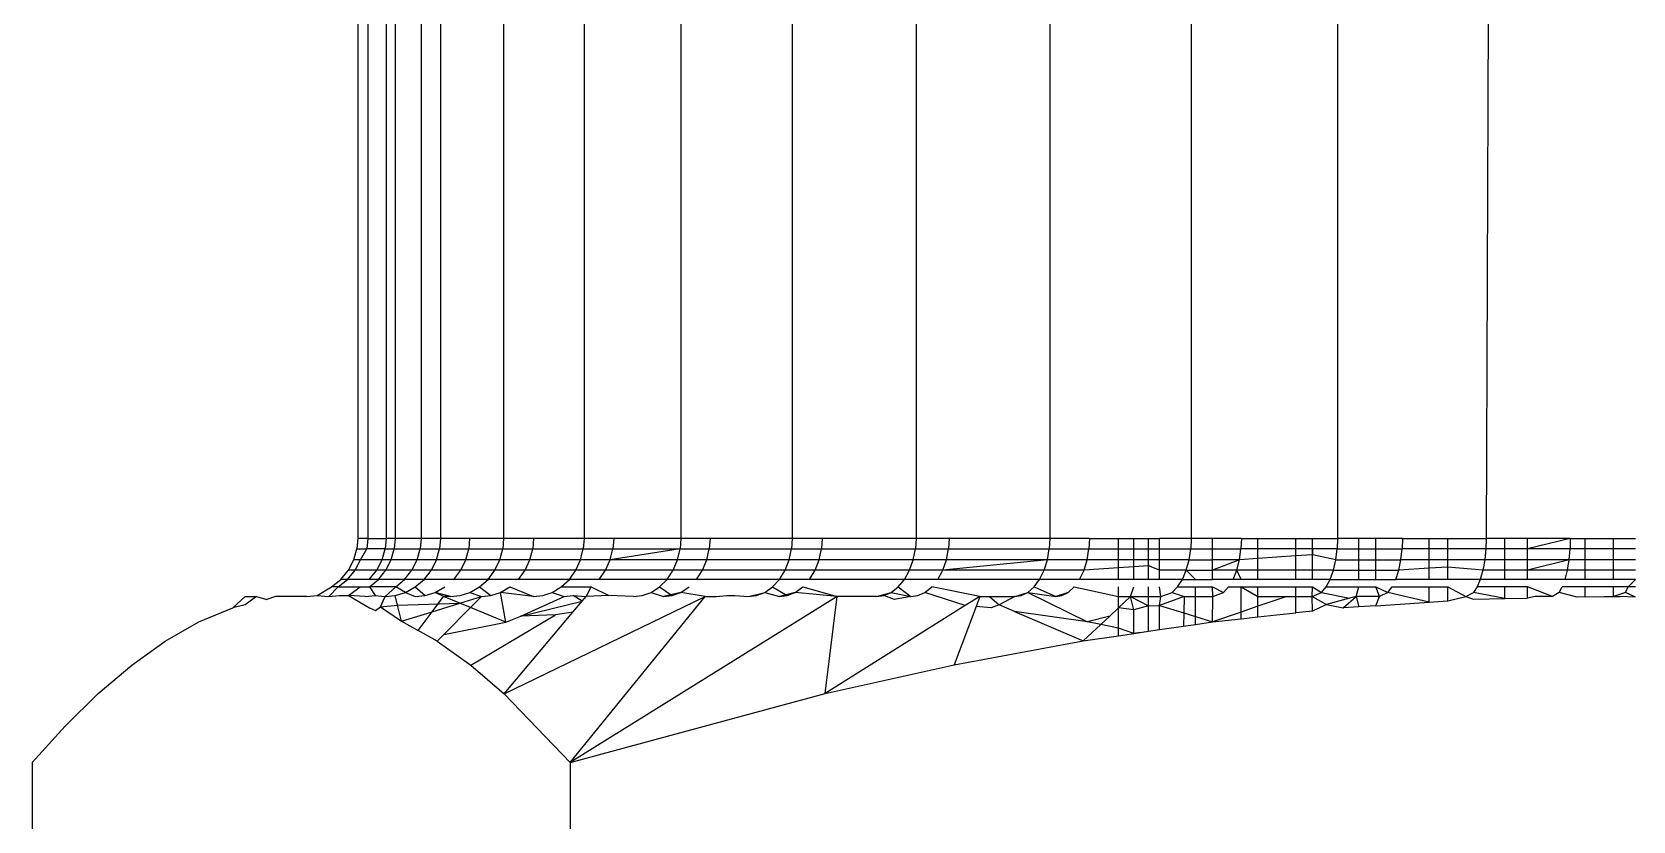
# Model space of a CAD drawing. Header units: millimetres. Extents: x 153 to 4750, y 92 to 3343.
# Drawn here: x 855.98 to 862.87, y 1085.65 to 1089.05 of the extents above; entities that cross this region are included whole.
import ezdxf

# ---------------------------------------------------------------- set-up
doc = ezdxf.new("R2010")
doc.units = ezdxf.units.MM

msp = doc.modelspace()

# ---------------------------------------------------------------- linework, layer by layer
for p, q in [((857.3815, 1089.1156), (857.3815, 1086.8656)), ((857.424, 1089.1156), (857.424, 1086.8656)), ((857.5025, 1089.1156), (857.5025, 1086.8656)), ((857.5416, 1089.1156), (857.5416, 1086.8656)), ((857.6531, 1089.1156), (857.6531, 1086.8656)), ((857.7364, 1089.1156), (857.7364, 1086.8656)), ((858.0085, 1089.1156), (858.0085, 1086.8656)), ((858.3553, 1089.1156), (858.3553, 1086.8656)), ((858.7719, 1089.1156), (858.7719, 1086.8656)), ((859.2512, 1089.1156), (859.2512, 1086.8656)), ((859.784, 1089.1156), (859.784, 1086.8656)), ((860.3602, 1089.1156), (860.3602, 1086.8656)), ((860.9687, 1089.1156), (860.9687, 1086.8656)), ((861.5985, 1089.1156), (861.5985, 1086.8656)), ((862.2468, 1089.1156), (862.239, 1086.8656)), ((857.3815, 1086.8656), (857.3773, 1086.8201)), ((857.424, 1086.8656), (857.3815, 1086.8656)), ((857.424, 1086.8656), (857.4199, 1086.8201)), ((857.424, 1086.8656), (857.5025, 1086.8656)), ((857.5025, 1086.8656), (857.4984, 1086.8201)), ((857.5416, 1086.8656), (857.5025, 1086.8656)), ((857.5416, 1086.8656), (857.5375, 1086.8201)), ((857.6531, 1086.8656), (857.5416, 1086.8656)), ((857.6531, 1086.8656), (857.649, 1086.8201)), ((857.7364, 1086.8656), (857.6531, 1086.8656)), ((857.7364, 1086.8656), (857.7324, 1086.8201)), ((857.8621, 1086.8656), (857.7364, 1086.8656)), ((857.8621, 1086.8656), (857.8582, 1086.8201)), ((858.0085, 1086.8656), (857.8621, 1086.8656)), ((858.0085, 1086.8656), (858.0046, 1086.8201)), ((858.1378, 1086.8656), (858.0085, 1086.8656)), ((858.1378, 1086.8656), (858.1341, 1086.8201)), ((858.3553, 1086.8656), (858.1378, 1086.8656)), ((858.3553, 1086.8656), (858.3517, 1086.8201)), ((858.4826, 1086.8656), (858.3553, 1086.8656)), ((858.4826, 1086.8656), (858.4791, 1086.8201)), ((858.7719, 1086.8656), (858.4826, 1086.8656)), ((858.7719, 1086.8656), (858.7685, 1086.8201)), ((858.8971, 1086.8656), (858.7719, 1086.8656)), ((858.8971, 1086.8656), (858.8937, 1086.8201)), ((859.2512, 1086.8656), (858.8971, 1086.8656)), ((859.2512, 1086.8656), (859.248, 1086.8201)), ((859.3796, 1086.8656), (859.2512, 1086.8656)), ((859.3796, 1086.8656), (859.3765, 1086.8201)), ((859.784, 1086.8656), (859.3796, 1086.8656)), ((859.784, 1086.8656), (859.7812, 1086.8201)), ((859.9262, 1086.8656), (859.784, 1086.8656)), ((859.9262, 1086.8656), (859.9234, 1086.8201)), ((860.3602, 1086.8656), (859.9262, 1086.8656)), ((860.3602, 1086.8656), (860.3577, 1086.8201)), ((860.5308, 1086.8656), (860.3602, 1086.8656)), ((860.5308, 1086.8656), (860.5284, 1086.8201)), ((860.5308, 1086.8656), (860.6555, 1086.8656)), ((860.6555, 1086.8656), (860.7221, 1086.8656)), ((860.6555, 1086.8201), (860.6555, 1086.8656)), ((860.7221, 1086.8656), (860.7853, 1086.8656)), ((860.7221, 1086.8201), (860.7221, 1086.8656)), ((860.7853, 1086.8656), (860.8325, 1086.8656)), ((860.7853, 1086.8201), (860.7853, 1086.8656)), ((860.9687, 1086.8656), (860.8325, 1086.8656)), ((860.8325, 1086.8201), (860.8325, 1086.8656)), ((860.9687, 1086.8656), (860.9665, 1086.8201)), ((861.06, 1086.8656), (860.9687, 1086.8656)), ((861.185, 1086.8656), (861.06, 1086.8656)), ((861.06, 1086.8201), (861.06, 1086.8656)), ((861.185, 1086.8656), (861.1829, 1086.8201)), ((861.185, 1086.8656), (861.2554, 1086.8656)), ((861.2554, 1086.8201), (861.2554, 1086.8656)), ((861.2554, 1086.8656), (861.4193, 1086.8656)), ((861.4193, 1086.8201), (861.4193, 1086.8656)), ((861.4193, 1086.8656), (861.4902, 1086.8656)), ((861.4902, 1086.7944), (861.4902, 1086.8656)), ((861.4902, 1086.8656), (861.5985, 1086.8656)), ((861.5985, 1086.8656), (861.5967, 1086.8201)), ((861.6909, 1086.8656), (861.5985, 1086.8656)), ((861.6909, 1086.8201), (861.6909, 1086.8656)), ((861.7636, 1086.8656), (861.6909, 1086.8656)), ((861.7636, 1086.8201), (861.7636, 1086.8656)), ((861.8787, 1086.8656), (861.7636, 1086.8656)), ((861.8787, 1086.8656), (861.877, 1086.8201)), ((861.8787, 1086.8656), (861.9928, 1086.8656)), ((861.9928, 1086.8201), (861.9928, 1086.8656)), ((861.9928, 1086.8656), (862.0734, 1086.8656)), ((862.0734, 1086.8201), (862.0734, 1086.8656)), ((862.0734, 1086.8656), (862.239, 1086.8656)), ((862.239, 1086.8656), (862.2375, 1086.8201)), ((862.3193, 1086.8656), (862.239, 1086.8656)), ((862.416, 1086.8656), (862.3193, 1086.8656)), ((862.3193, 1086.8201), (862.3193, 1086.8656)), ((862.6006, 1086.8656), (862.416, 1086.8656)), ((862.416, 1086.8201), (862.416, 1086.8656)), ((862.6006, 1086.8656), (862.416, 1086.8201)), ((862.6006, 1086.8656), (862.5994, 1086.8201)), ((862.6006, 1086.8656), (862.6641, 1086.8656)), ((862.6641, 1086.8656), (862.7867, 1086.8656)), ((862.6641, 1086.8201), (862.6641, 1086.8656)), ((862.7867, 1086.8656), (862.8812, 1086.8656)), ((862.7867, 1086.8201), (862.7867, 1086.8656)), ((857.364, 1086.7736), (857.3773, 1086.8201)), ((857.3773, 1086.8201), (857.4199, 1086.8201)), ((857.3922, 1086.7736), (857.4199, 1086.8201)), ((857.4984, 1086.8201), (857.4199, 1086.8201)), ((857.4852, 1086.7736), (857.4984, 1086.8201)), ((857.4984, 1086.8201), (857.5375, 1086.8201)), ((857.5244, 1086.7736), (857.5375, 1086.8201)), ((857.5375, 1086.8201), (857.649, 1086.8201)), ((857.6361, 1086.7736), (857.649, 1086.8201)), ((857.649, 1086.8201), (857.7324, 1086.8201)), ((857.7197, 1086.7736), (857.7324, 1086.8201)), ((857.7324, 1086.8201), (857.8582, 1086.8201)), ((857.8457, 1086.7736), (857.8582, 1086.8201)), ((857.8582, 1086.8201), (858.0046, 1086.8201)), ((857.9924, 1086.7736), (858.0046, 1086.8201)), ((858.0046, 1086.8201), (858.1341, 1086.8201)), ((858.122, 1086.7736), (858.1341, 1086.8201)), ((858.1341, 1086.8201), (858.3517, 1086.8201)), ((858.34, 1086.7736), (858.3517, 1086.8201)), ((858.3517, 1086.8201), (858.4791, 1086.8201)), ((858.4677, 1086.7736), (858.4791, 1086.8201)), ((858.7685, 1086.8201), (858.4677, 1086.7736)), ((858.4791, 1086.8201), (858.7685, 1086.8201)), ((858.7576, 1086.7736), (858.7685, 1086.8201)), ((858.7685, 1086.8201), (858.8937, 1086.8201)), ((858.8831, 1086.7736), (858.8937, 1086.8201)), ((858.8937, 1086.8201), (859.248, 1086.8201)), ((859.238, 1086.7736), (859.248, 1086.8201)), ((859.248, 1086.8201), (859.3765, 1086.8201)), ((859.3667, 1086.7736), (859.3765, 1086.8201)), ((859.3765, 1086.8201), (859.7812, 1086.8201)), ((859.7721, 1086.7736), (859.7812, 1086.8201)), ((859.7812, 1086.8201), (859.9234, 1086.8201)), ((859.9146, 1086.7736), (859.9234, 1086.8201)), ((859.9234, 1086.8201), (860.3577, 1086.8201)), ((860.3496, 1086.7736), (860.3577, 1086.8201)), ((860.3577, 1086.8201), (860.5284, 1086.8201)), ((860.5206, 1086.7736), (860.5284, 1086.8201)), ((860.5284, 1086.8201), (860.6555, 1086.8201)), ((860.6555, 1086.8201), (860.7221, 1086.8201)), ((860.6555, 1086.7736), (860.6555, 1086.8201)), ((860.7221, 1086.7736), (860.7221, 1086.8201)), ((860.7221, 1086.8201), (860.7853, 1086.8201)), ((860.7853, 1086.7736), (860.7853, 1086.8201)), ((860.7853, 1086.8201), (860.8325, 1086.8201)), ((860.8325, 1086.8201), (860.9665, 1086.8201)), ((860.8325, 1086.7736), (860.8325, 1086.8201)), ((860.9595, 1086.7736), (860.9665, 1086.8201)), ((860.9665, 1086.8201), (861.06, 1086.8201)), ((861.06, 1086.8201), (861.1829, 1086.8201)), ((861.06, 1086.7736), (861.06, 1086.8201)), ((861.1763, 1086.7736), (861.1829, 1086.8201)), ((861.2554, 1086.8201), (861.1829, 1086.8201)), ((861.4193, 1086.8201), (861.2554, 1086.8201)), ((861.2554, 1086.7788), (861.2554, 1086.8201)), ((861.4193, 1086.7897), (861.4193, 1086.8201)), ((861.4902, 1086.8201), (861.4193, 1086.8201)), ((861.4902, 1086.7944), (861.4193, 1086.7897)), ((861.5967, 1086.8201), (861.4902, 1086.8201)), ((861.4902, 1086.8201), (861.4902, 1086.7944)), ((861.4902, 1086.7288), (861.4902, 1086.7944)), ((861.5908, 1086.7736), (861.4902, 1086.7944)), ((861.5908, 1086.7736), (861.5967, 1086.8201)), ((861.5967, 1086.8201), (861.6909, 1086.8201)), ((861.6909, 1086.8201), (861.7636, 1086.8201)), ((861.6909, 1086.7736), (861.6909, 1086.8201)), ((861.7636, 1086.7736), (861.7636, 1086.8201)), ((861.7636, 1086.8201), (861.877, 1086.8201)), ((861.8717, 1086.7736), (861.877, 1086.8201)), ((861.9928, 1086.8201), (861.877, 1086.8201)), ((862.0734, 1086.8201), (861.9928, 1086.8201)), ((861.9928, 1086.7736), (861.9928, 1086.8201)), ((862.0734, 1086.7736), (862.0734, 1086.8201)), ((862.2375, 1086.8201), (862.0734, 1086.8201)), ((862.2375, 1086.8201), (862.2328, 1086.7736)), ((862.3193, 1086.8201), (862.2375, 1086.8201)), ((862.416, 1086.8201), (862.3193, 1086.8201)), ((862.3193, 1086.7736), (862.3193, 1086.8201)), ((862.5994, 1086.8201), (862.416, 1086.8201)), ((862.416, 1086.7736), (862.416, 1086.8201)), ((862.5953, 1086.7736), (862.5994, 1086.8201)), ((862.6641, 1086.8201), (862.5994, 1086.8201)), ((862.7867, 1086.8201), (862.6641, 1086.8201)), ((862.6641, 1086.7736), (862.6641, 1086.8201)), ((862.8812, 1086.8201), (862.7867, 1086.8201)), ((862.7867, 1086.7736), (862.7867, 1086.8201)), ((857.3083, 1086.6888), (857.3408, 1086.7288)), ((857.3367, 1086.6888), (857.369, 1086.7288)), ((857.3408, 1086.7288), (857.364, 1086.7736)), ((857.369, 1086.7288), (857.3408, 1086.7288)), ((857.3922, 1086.7736), (857.364, 1086.7736)), ((857.369, 1086.7288), (857.3922, 1086.7736)), ((857.4624, 1086.7288), (857.369, 1086.7288)), ((857.4852, 1086.7736), (857.3922, 1086.7736)), ((857.4305, 1086.6888), (857.4624, 1086.7288)), ((857.4624, 1086.7288), (857.4852, 1086.7736)), ((857.5017, 1086.7288), (857.4624, 1086.7288)), ((857.4699, 1086.6888), (857.5017, 1086.7288)), ((857.5244, 1086.7736), (857.4852, 1086.7736)), ((857.5017, 1086.7288), (857.5244, 1086.7736)), ((857.6138, 1086.7288), (857.5017, 1086.7288)), ((857.6361, 1086.7736), (857.5244, 1086.7736)), ((857.5825, 1086.6888), (857.6138, 1086.7288)), ((857.6138, 1086.7288), (857.6361, 1086.7736)), ((857.6976, 1086.7288), (857.6138, 1086.7288)), ((857.7197, 1086.7736), (857.6361, 1086.7736)), ((857.6666, 1086.6888), (857.6976, 1086.7288)), ((857.6976, 1086.7288), (857.7197, 1086.7736)), ((857.824, 1086.7288), (857.6976, 1086.7288)), ((857.8457, 1086.7736), (857.7197, 1086.7736)), ((857.7936, 1086.6888), (857.824, 1086.7288)), ((857.824, 1086.7288), (857.8457, 1086.7736)), ((857.9711, 1086.7288), (857.824, 1086.7288)), ((857.9924, 1086.7736), (857.8457, 1086.7736)), ((857.9414, 1086.6888), (857.9711, 1086.7288)), ((857.9711, 1086.7288), (857.9924, 1086.7736)), ((858.1012, 1086.7288), (857.9711, 1086.7288)), ((858.122, 1086.7736), (857.9924, 1086.7736)), ((858.072, 1086.6888), (858.1012, 1086.7288)), ((858.1012, 1086.7288), (858.122, 1086.7736)), ((858.3198, 1086.7288), (858.1012, 1086.7288)), ((858.34, 1086.7736), (858.122, 1086.7736)), ((858.2916, 1086.6888), (858.3198, 1086.7288)), ((858.3198, 1086.7288), (858.34, 1086.7736)), ((858.4479, 1086.7288), (858.3198, 1086.7288)), ((858.4677, 1086.7736), (858.34, 1086.7736)), ((858.4202, 1086.6888), (858.4479, 1086.7288)), ((858.4479, 1086.7288), (858.4677, 1086.7736)), ((858.7387, 1086.7288), (858.4479, 1086.7288)), ((858.7576, 1086.7736), (858.4677, 1086.7736)), ((858.7123, 1086.6888), (858.7387, 1086.7288)), ((858.7387, 1086.7288), (858.7576, 1086.7736)), ((858.8646, 1086.7288), (858.7387, 1086.7288)), ((858.8831, 1086.7736), (858.7576, 1086.7736)), ((858.8387, 1086.6888), (858.8646, 1086.7288)), ((858.8646, 1086.7288), (858.8831, 1086.7736)), ((859.2206, 1086.7288), (858.8646, 1086.7288)), ((859.238, 1086.7736), (858.8831, 1086.7736)), ((859.1962, 1086.6888), (859.2206, 1086.7288)), ((859.2206, 1086.7288), (859.238, 1086.7736)), ((859.3497, 1086.7288), (859.2206, 1086.7288)), ((859.3667, 1086.7736), (859.238, 1086.7736)), ((859.3258, 1086.6888), (859.3497, 1086.7288)), ((859.3497, 1086.7288), (859.3667, 1086.7736)), ((859.7563, 1086.7288), (859.3497, 1086.7288)), ((859.7721, 1086.7736), (859.3667, 1086.7736)), ((859.7342, 1086.6888), (859.7563, 1086.7288)), ((859.7563, 1086.7288), (859.7721, 1086.7736)), ((859.8993, 1086.7288), (859.7563, 1086.7288)), ((859.9146, 1086.7736), (859.7721, 1086.7736)), ((859.8778, 1086.6888), (859.8993, 1086.7288)), ((859.8993, 1086.7288), (859.9146, 1086.7736)), ((860.3496, 1086.7736), (859.8993, 1086.7288)), ((860.3356, 1086.7288), (859.8993, 1086.7288)), ((860.3496, 1086.7736), (859.9146, 1086.7736)), ((860.316, 1086.6888), (860.3356, 1086.7288)), ((860.3356, 1086.7288), (860.3496, 1086.7736)), ((860.5071, 1086.7288), (860.3356, 1086.7288)), ((860.5206, 1086.7736), (860.3496, 1086.7736)), ((860.4883, 1086.6888), (860.5071, 1086.7288)), ((860.5071, 1086.7288), (860.5206, 1086.7736)), ((860.6555, 1086.7387), (860.5071, 1086.7288)), ((860.6555, 1086.7736), (860.5206, 1086.7736)), ((860.6555, 1086.7387), (860.6555, 1086.7736)), ((860.7221, 1086.7736), (860.6555, 1086.7736)), ((860.7221, 1086.7432), (860.6555, 1086.7387)), ((860.6555, 1086.6888), (860.6555, 1086.7387)), ((860.7221, 1086.7432), (860.7221, 1086.7736)), ((860.7853, 1086.7736), (860.7221, 1086.7736)), ((860.7853, 1086.7474), (860.7221, 1086.7432)), ((860.7221, 1086.6888), (860.7221, 1086.7432)), ((860.7853, 1086.7474), (860.7853, 1086.7736)), ((860.8325, 1086.7736), (860.7853, 1086.7736)), ((860.7853, 1086.6888), (860.7853, 1086.7474)), ((860.8325, 1086.7288), (860.7853, 1086.7474)), ((860.8325, 1086.7288), (860.8325, 1086.7736)), ((860.9595, 1086.7736), (860.8325, 1086.7736)), ((860.8325, 1086.6888), (860.8325, 1086.7288)), ((860.9474, 1086.7288), (860.8325, 1086.7288)), ((860.9305, 1086.6888), (860.9474, 1086.7288)), ((860.9474, 1086.7288), (860.9595, 1086.7736)), ((860.9867, 1086.6888), (860.9474, 1086.7288)), ((860.9474, 1086.7288), (861.06, 1086.7288)), ((860.9595, 1086.7736), (861.06, 1086.7736)), ((861.1763, 1086.7736), (861.06, 1086.7736)), ((861.06, 1086.7288), (861.06, 1086.7736)), ((861.1763, 1086.7736), (861.06, 1086.7288)), ((861.06, 1086.6888), (861.06, 1086.7288)), ((861.1649, 1086.7288), (861.06, 1086.7288)), ((861.1489, 1086.6888), (861.1649, 1086.7288)), ((861.1649, 1086.7288), (861.1763, 1086.7736)), ((861.2554, 1086.7288), (861.1649, 1086.7288)), ((861.1832, 1086.6888), (861.1649, 1086.7288)), ((861.2554, 1086.7788), (861.1763, 1086.7736)), ((861.4193, 1086.7897), (861.2554, 1086.7788)), ((861.2554, 1086.7288), (861.2554, 1086.7788)), ((861.4193, 1086.7288), (861.2554, 1086.7288)), ((861.2554, 1086.6888), (861.2554, 1086.7288)), ((861.4193, 1086.7288), (861.4193, 1086.7897)), ((861.4193, 1086.6888), (861.4193, 1086.7288)), ((861.4902, 1086.7288), (861.4193, 1086.7288)), ((861.4902, 1086.6888), (861.4902, 1086.7288)), ((861.5807, 1086.7288), (861.4902, 1086.7288)), ((861.5664, 1086.6888), (861.5807, 1086.7288)), ((861.5807, 1086.7288), (861.5908, 1086.7736)), ((861.5807, 1086.7288), (861.6909, 1086.7288)), ((861.5908, 1086.7736), (861.6909, 1086.7736)), ((861.6909, 1086.7736), (861.7636, 1086.7736)), ((861.6909, 1086.7288), (861.6909, 1086.7736)), ((861.6909, 1086.7288), (861.7636, 1086.7288)), ((861.6909, 1086.6888), (861.6909, 1086.7288)), ((861.7636, 1086.7736), (861.8717, 1086.7736)), ((861.7636, 1086.7288), (861.7636, 1086.7736)), ((861.7636, 1086.7288), (861.8624, 1086.7288)), ((861.7636, 1086.6888), (861.7636, 1086.7288)), ((861.8494, 1086.6888), (861.8624, 1086.7288)), ((861.8624, 1086.7288), (861.8717, 1086.7736)), ((861.9928, 1086.7368), (861.8624, 1086.7288)), ((861.9928, 1086.7736), (861.8717, 1086.7736)), ((862.0734, 1086.7736), (861.9928, 1086.7736)), ((861.9928, 1086.7368), (861.9928, 1086.7736)), ((862.0734, 1086.7417), (861.9928, 1086.7368)), ((861.9928, 1086.6888), (861.9928, 1086.7368)), ((862.2328, 1086.7736), (862.0734, 1086.7736)), ((862.0734, 1086.7417), (862.0734, 1086.7736)), ((862.2246, 1086.7288), (862.0734, 1086.7417)), ((862.0734, 1086.6888), (862.0734, 1086.7417)), ((862.2246, 1086.7288), (862.2132, 1086.6888)), ((862.2328, 1086.7736), (862.2246, 1086.7288)), ((862.3193, 1086.7288), (862.2246, 1086.7288)), ((862.3193, 1086.7736), (862.2328, 1086.7736)), ((862.416, 1086.7736), (862.3193, 1086.7736)), ((862.3193, 1086.7288), (862.3193, 1086.7736)), ((862.3193, 1086.6888), (862.3193, 1086.7288)), ((862.416, 1086.7288), (862.3193, 1086.7288)), ((862.416, 1086.7288), (862.416, 1086.7736)), ((862.5953, 1086.7736), (862.416, 1086.7736)), ((862.5953, 1086.7736), (862.416, 1086.7288)), ((862.416, 1086.6888), (862.416, 1086.7288)), ((862.5882, 1086.7288), (862.416, 1086.7288)), ((862.5784, 1086.6888), (862.5882, 1086.7288)), ((862.5882, 1086.7288), (862.5953, 1086.7736)), ((862.6641, 1086.7288), (862.5882, 1086.7288)), ((862.6641, 1086.7736), (862.5953, 1086.7736)), ((862.7867, 1086.7736), (862.6641, 1086.7736)), ((862.6641, 1086.7288), (862.6641, 1086.7736)), ((862.6641, 1086.6888), (862.6641, 1086.7288)), ((862.7867, 1086.7288), (862.6641, 1086.7288)), ((862.7867, 1086.7288), (862.7867, 1086.7736)), ((862.8812, 1086.7736), (862.7867, 1086.7736)), ((862.7867, 1086.6888), (862.7867, 1086.7288)), ((862.8812, 1086.7288), (862.7867, 1086.7288)), ((857.2059, 1086.6198), (857.2683, 1086.6564)), ((857.2566, 1086.6156), (857.2969, 1086.6564)), ((857.2683, 1086.6564), (857.3083, 1086.6888)), ((857.2969, 1086.6564), (857.2683, 1086.6564)), ((857.2969, 1086.6564), (857.3367, 1086.6888)), ((857.2969, 1086.6564), (857.3911, 1086.6564)), ((857.3367, 1086.6888), (857.3083, 1086.6888)), ((857.4305, 1086.6888), (857.3367, 1086.6888)), ((857.3414, 1086.6198), (857.3911, 1086.6564)), ((857.3911, 1086.6564), (857.4308, 1086.6564)), ((857.4699, 1086.6888), (857.4305, 1086.6888)), ((857.4308, 1086.6564), (857.4699, 1086.6888)), ((857.544, 1086.6564), (857.4308, 1086.6564)), ((857.4308, 1086.6564), (857.456, 1086.6198)), ((857.5825, 1086.6888), (857.4699, 1086.6888)), ((857.4982, 1086.6156), (857.544, 1086.6564)), ((857.544, 1086.6564), (857.5825, 1086.6888)), ((857.5859, 1086.6331), (857.544, 1086.6564)), ((857.6666, 1086.6888), (857.5825, 1086.6888)), ((857.5859, 1086.6331), (857.6285, 1086.6564)), ((857.6285, 1086.6564), (857.6666, 1086.6888)), ((857.6285, 1086.6564), (857.6707, 1086.6198)), ((857.7936, 1086.6888), (857.6666, 1086.6888)), ((857.7142, 1086.6331), (857.7561, 1086.6564)), ((857.9414, 1086.6888), (857.7936, 1086.6888)), ((857.8637, 1086.6331), (857.9047, 1086.6564)), ((857.9047, 1086.6564), (857.9414, 1086.6888)), ((857.9047, 1086.6564), (857.9539, 1086.6198)), ((858.072, 1086.6888), (857.9414, 1086.6888)), ((857.9958, 1086.6331), (858.036, 1086.6564)), ((858.036, 1086.6564), (858.1378, 1086.6156)), ((858.2916, 1086.6888), (858.072, 1086.6888)), ((858.2178, 1086.6331), (858.2568, 1086.6564)), ((858.2568, 1086.6564), (858.2916, 1086.6888)), ((858.2568, 1086.6564), (858.3861, 1086.6564)), ((858.4202, 1086.6888), (858.2916, 1086.6888)), ((858.3646, 1086.6156), (858.3861, 1086.6564)), ((858.3861, 1086.6564), (858.4614, 1086.6198)), ((858.7123, 1086.6888), (858.4202, 1086.6888)), ((858.6433, 1086.6331), (858.6797, 1086.6564)), ((858.6797, 1086.6564), (858.7123, 1086.6888)), ((858.6797, 1086.6564), (858.7339, 1086.6198)), ((858.8387, 1086.6888), (858.7123, 1086.6888)), ((858.771, 1086.6331), (858.8068, 1086.6564)), ((859.1962, 1086.6888), (858.8387, 1086.6888)), ((859.1326, 1086.6331), (859.1662, 1086.6564)), ((859.1662, 1086.6564), (859.1962, 1086.6888)), ((859.1662, 1086.6564), (859.2295, 1086.6198)), ((859.3258, 1086.6888), (859.1962, 1086.6888)), ((859.2637, 1086.6331), (859.2965, 1086.6564)), ((859.2965, 1086.6564), (859.4442, 1086.6156)), ((859.7342, 1086.6888), (859.3258, 1086.6888)), ((859.6767, 1086.6331), (859.7071, 1086.6564)), ((859.7071, 1086.6564), (859.7342, 1086.6888)), ((859.7071, 1086.6564), (859.761, 1086.6156)), ((859.8778, 1086.6888), (859.7342, 1086.6888)), ((859.8218, 1086.6331), (859.8514, 1086.6564)), ((860.0588, 1086.6156), (859.8514, 1086.6564)), ((860.316, 1086.6888), (859.8778, 1086.6888)), ((860.2649, 1086.6331), (860.2919, 1086.6564)), ((860.2919, 1086.6564), (860.316, 1086.6888)), ((860.2919, 1086.6564), (860.3858, 1086.6156)), ((860.4883, 1086.6888), (860.316, 1086.6888)), ((860.4391, 1086.6331), (860.4651, 1086.6564)), ((860.4651, 1086.6564), (860.6555, 1086.6156)), ((860.6555, 1086.6888), (860.4883, 1086.6888)), ((860.7221, 1086.6888), (860.6555, 1086.6888)), ((860.6555, 1086.6156), (860.6555, 1086.6564)), ((860.7079, 1086.6156), (860.7221, 1086.6564)), ((860.7853, 1086.6888), (860.7221, 1086.6888)), ((860.8325, 1086.6888), (860.7853, 1086.6888)), ((860.7853, 1086.6156), (860.7853, 1086.6564)), ((860.9305, 1086.6888), (860.8325, 1086.6888)), ((860.8383, 1086.6156), (860.8325, 1086.6564)), ((860.8863, 1086.6331), (860.9096, 1086.6564)), ((860.9096, 1086.6564), (860.9305, 1086.6888)), ((860.9096, 1086.6564), (860.9867, 1086.6564)), ((860.9305, 1086.6888), (860.9867, 1086.6888)), ((860.9867, 1086.6888), (861.06, 1086.6888)), ((860.9867, 1086.6564), (861.06, 1086.6564)), ((860.9867, 1086.6156), (860.9867, 1086.6564)), ((861.1489, 1086.6888), (861.06, 1086.6888)), ((861.0618, 1086.6156), (861.06, 1086.6564)), ((861.06, 1086.6564), (861.1071, 1086.6331)), ((861.1071, 1086.6331), (861.1292, 1086.6564)), ((861.1292, 1086.6564), (861.1832, 1086.6564)), ((861.1832, 1086.6888), (861.1489, 1086.6888)), ((861.2554, 1086.6888), (861.1832, 1086.6888)), ((861.1832, 1086.6564), (861.2554, 1086.6156)), ((861.1832, 1086.6564), (861.2554, 1086.6564)), ((861.1832, 1086.5484), (861.1832, 1086.6564)), ((861.4193, 1086.6888), (861.2554, 1086.6888)), ((861.2554, 1086.6156), (861.2554, 1086.6564)), ((861.2554, 1086.6564), (861.4193, 1086.6564)), ((861.4902, 1086.6888), (861.4193, 1086.6888)), ((861.4193, 1086.6156), (861.4193, 1086.6564)), ((861.4193, 1086.6564), (861.4902, 1086.6564)), ((861.4891, 1086.6156), (861.4902, 1086.6564)), ((861.5664, 1086.6888), (861.4902, 1086.6888)), ((861.4902, 1086.6564), (861.5293, 1086.6331)), ((861.5293, 1086.6331), (861.5489, 1086.6564)), ((861.5489, 1086.6564), (861.5664, 1086.6888)), ((861.5489, 1086.6564), (861.6909, 1086.6564)), ((861.5664, 1086.6888), (861.6909, 1086.6888)), ((861.6785, 1086.6156), (861.6909, 1086.6564)), ((861.6909, 1086.6888), (861.7636, 1086.6888)), ((861.6909, 1086.6564), (861.7636, 1086.6564)), ((861.7636, 1086.6888), (861.8494, 1086.6888)), ((861.7786, 1086.6156), (861.7636, 1086.6564)), ((861.7636, 1086.6564), (861.8155, 1086.6331)), ((861.8155, 1086.6331), (861.8334, 1086.6564)), ((861.8334, 1086.6564), (861.9928, 1086.6564)), ((861.9928, 1086.6888), (861.8494, 1086.6888)), ((862.0734, 1086.6888), (861.9928, 1086.6888)), ((861.9928, 1086.5907), (861.9928, 1086.6564)), ((861.9928, 1086.6564), (862.0734, 1086.6564)), ((862.2132, 1086.6888), (862.0734, 1086.6888)), ((862.0734, 1086.596), (862.0734, 1086.6564)), ((862.0734, 1086.6564), (862.1509, 1086.6156)), ((862.1991, 1086.6564), (862.1833, 1086.6331)), ((862.2132, 1086.6888), (862.1991, 1086.6564)), ((862.3193, 1086.6564), (862.1991, 1086.6564)), ((862.3193, 1086.6888), (862.2132, 1086.6888)), ((862.416, 1086.6888), (862.3193, 1086.6888)), ((862.3193, 1086.6062), (862.3193, 1086.6564)), ((862.416, 1086.6564), (862.3193, 1086.6564)), ((862.5784, 1086.6888), (862.416, 1086.6888)), ((862.416, 1086.6083), (862.416, 1086.6564)), ((862.5246, 1086.6156), (862.416, 1086.6564)), ((862.5526, 1086.6331), (862.5662, 1086.6564)), ((862.6641, 1086.6564), (862.5662, 1086.6564)), ((862.6641, 1086.6888), (862.5784, 1086.6888)), ((862.7867, 1086.6888), (862.6641, 1086.6888)), ((862.6641, 1086.6138), (862.6641, 1086.6564)), ((862.7867, 1086.6564), (862.6641, 1086.6564)), ((862.8812, 1086.6888), (862.7867, 1086.6888)), ((862.7867, 1086.6147), (862.7867, 1086.6564)), ((862.8501, 1086.6564), (862.7867, 1086.6564)), ((862.8382, 1086.6331), (862.8501, 1086.6564)), ((862.8501, 1086.6564), (862.8812, 1086.6888)), ((862.8812, 1086.6564), (862.8501, 1086.6564)), ((856.8965, 1086.6156), (856.8427, 1086.566)), ((856.9452, 1086.6156), (856.8954, 1086.5793)), ((856.8965, 1086.6156), (856.9452, 1086.6156)), ((856.9452, 1086.6156), (856.9894, 1086.603)), ((857.026, 1086.6156), (856.9894, 1086.603)), ((857.1606, 1086.6156), (857.026, 1086.6156)), ((857.1606, 1086.6156), (857.2059, 1086.6198)), ((857.2059, 1086.6198), (857.2566, 1086.6156)), ((857.2566, 1086.6156), (857.3013, 1086.6198)), ((857.3013, 1086.6198), (857.3414, 1086.6198)), ((857.4121, 1086.6156), (857.3414, 1086.6198)), ((857.3414, 1086.6198), (857.4318, 1086.566)), ((857.4121, 1086.6156), (857.456, 1086.6198)), ((857.456, 1086.6198), (857.4982, 1086.6156)), ((857.4779, 1086.5708), (857.4982, 1086.6156)), ((857.4982, 1086.6156), (857.5416, 1086.6198)), ((857.5416, 1086.6198), (857.5859, 1086.6331)), ((857.552, 1086.5784), (857.5416, 1086.6198)), ((857.552, 1086.5784), (857.8202, 1086.5867)), ((857.5859, 1086.6331), (857.6281, 1086.6156)), ((857.6281, 1086.6156), (857.6707, 1086.6198)), ((857.6707, 1086.6198), (857.7142, 1086.6331)), ((857.7006, 1086.5496), (857.7499, 1086.6156)), ((857.7006, 1086.5496), (857.8202, 1086.5867)), ((857.7794, 1086.6156), (857.7142, 1086.6331)), ((857.7499, 1086.6156), (857.7142, 1086.6331)), ((857.8202, 1086.5867), (857.7499, 1086.6156)), ((857.7794, 1086.6156), (857.7499, 1086.6156)), ((857.7794, 1086.6156), (857.8211, 1086.6198)), ((857.8202, 1086.5867), (857.913, 1086.6156)), ((857.8661, 1086.5679), (857.8202, 1086.5867)), ((857.8211, 1086.6198), (857.8637, 1086.6331)), ((857.8637, 1086.6331), (857.913, 1086.6156)), ((857.8661, 1086.5679), (857.913, 1086.6156)), ((857.913, 1086.6156), (857.9539, 1086.6198)), ((857.9539, 1086.6198), (857.9958, 1086.6331)), ((858.0184, 1086.5054), (857.9958, 1086.6331)), ((858.1378, 1086.6156), (857.9958, 1086.6331)), ((858.0107, 1086.1968), (858.8758, 1086.6156)), ((858.0829, 1086.5309), (858.2693, 1086.6156)), ((858.0829, 1086.5309), (858.3474, 1086.5952)), ((858.1378, 1086.6156), (858.1774, 1086.6198)), ((858.1774, 1086.6198), (858.2178, 1086.6331)), ((858.2178, 1086.6331), (858.2693, 1086.6156)), ((858.2693, 1086.6156), (858.3082, 1086.6198)), ((859.4442, 1086.6156), (858.2956, 1085.9011)), ((858.2956, 1085.9011), (858.8758, 1086.6156)), ((858.3072, 1086.5476), (858.3474, 1086.5952)), ((858.3082, 1086.6198), (858.3646, 1086.6156)), ((858.3474, 1086.5952), (858.3082, 1086.6198)), ((858.3474, 1086.5952), (858.3646, 1086.6156)), ((858.4614, 1086.6198), (858.3646, 1086.6156)), ((858.5683, 1086.6156), (858.4614, 1086.6198)), ((858.5683, 1086.6156), (858.6053, 1086.6198)), ((858.6053, 1086.6198), (858.6433, 1086.6331)), ((858.6433, 1086.6331), (858.6976, 1086.6156)), ((858.771, 1086.6331), (858.6976, 1086.6156)), ((858.6976, 1086.6156), (858.7339, 1086.6198)), ((858.7339, 1086.6198), (858.771, 1086.6331)), ((858.8758, 1086.6156), (858.771, 1086.6331)), ((858.8758, 1086.6156), (858.9233, 1086.6156)), ((858.9233, 1086.6156), (858.9682, 1086.6198)), ((858.9682, 1086.6198), (859.0043, 1086.6198)), ((859.0043, 1086.6198), (859.0635, 1086.6156)), ((859.0635, 1086.6156), (859.1326, 1086.6331)), ((859.0635, 1086.6156), (859.0976, 1086.6198)), ((859.0976, 1086.6198), (859.1326, 1086.6331)), ((859.1326, 1086.6331), (859.1962, 1086.6156)), ((859.2637, 1086.6331), (859.1962, 1086.6156)), ((859.1962, 1086.6156), (859.2295, 1086.6198)), ((859.2295, 1086.6198), (859.2637, 1086.6331)), ((859.4442, 1086.6156), (859.2637, 1086.6331)), ((859.3929, 1086.1974), (859.4442, 1086.6156)), ((859.6141, 1086.6156), (859.4442, 1086.6156)), ((859.6141, 1086.6156), (859.6767, 1086.6331)), ((859.6141, 1086.6156), (859.645, 1086.6198)), ((859.645, 1086.6198), (859.6767, 1086.6331)), ((859.6907, 1086.603), (859.645, 1086.6198)), ((859.6767, 1086.6331), (859.761, 1086.6156)), ((859.761, 1086.6156), (859.6907, 1086.603)), ((859.761, 1086.6156), (859.7911, 1086.6198)), ((859.7911, 1086.6198), (859.8218, 1086.6331)), ((859.9956, 1086.5759), (859.8218, 1086.6331)), ((860.0588, 1086.6156), (859.9956, 1086.5759)), ((860.0588, 1086.6156), (860.0423, 1086.5718)), ((860.0588, 1086.6156), (860.1008, 1086.6156)), ((860.1008, 1086.6156), (860.2095, 1086.6156)), ((860.1008, 1086.6156), (860.1415, 1086.5801)), ((860.2095, 1086.6156), (860.1415, 1086.5801)), ((860.2095, 1086.6156), (860.2649, 1086.6331)), ((860.2095, 1086.6156), (860.2369, 1086.6198)), ((860.2369, 1086.6198), (860.2649, 1086.6331)), ((860.2649, 1086.6331), (860.3858, 1086.6156)), ((860.2649, 1086.6331), (860.5223, 1086.5057)), ((860.4391, 1086.6331), (860.3858, 1086.6156)), ((860.3858, 1086.6156), (860.4121, 1086.6198)), ((860.4121, 1086.6198), (860.4391, 1086.6331)), ((860.6555, 1086.5664), (860.6555, 1086.6156)), ((860.6555, 1086.6156), (860.7079, 1086.6156)), ((860.7079, 1086.6156), (860.6555, 1086.5664)), ((860.7079, 1086.6156), (860.7853, 1086.5751)), ((860.7221, 1086.5584), (860.7079, 1086.6156)), ((860.7079, 1086.6156), (860.7853, 1086.6156)), ((860.7853, 1086.5751), (860.7853, 1086.6156)), ((860.7853, 1086.6156), (860.8383, 1086.6156)), ((860.8325, 1086.5769), (860.8383, 1086.6156)), ((860.9386, 1086.6156), (860.8325, 1086.5769)), ((860.8383, 1086.6156), (860.8863, 1086.6331)), ((860.8863, 1086.6331), (860.9386, 1086.6156)), ((860.9386, 1086.6156), (860.9371, 1086.5444)), ((860.9386, 1086.6156), (860.9867, 1086.6156)), ((860.9867, 1086.529), (860.9867, 1086.6156)), ((860.9867, 1086.6156), (861.0618, 1086.6156)), ((861.06, 1086.5062), (861.0618, 1086.6156)), ((861.0618, 1086.6156), (861.1071, 1086.6331)), ((861.2554, 1086.5731), (861.2554, 1086.6156)), ((861.3796, 1086.6156), (861.2554, 1086.5731)), ((861.2554, 1086.6156), (861.3796, 1086.6156)), ((861.3796, 1086.6156), (861.4193, 1086.6156)), ((861.4193, 1086.5448), (861.4193, 1086.6156)), ((861.4193, 1086.6156), (861.4891, 1086.6156)), ((861.4891, 1086.6156), (861.5293, 1086.6331)), ((861.4902, 1086.5524), (861.4891, 1086.6156)), ((861.4891, 1086.6156), (861.5517, 1086.5809)), ((861.5293, 1086.6331), (861.6505, 1086.6079)), ((861.6505, 1086.6079), (861.5517, 1086.5809)), ((861.6232, 1086.5666), (861.6785, 1086.6156)), ((861.6785, 1086.6156), (861.6505, 1086.6079)), ((861.6785, 1086.6156), (861.6909, 1086.571)), ((861.7786, 1086.6156), (861.6785, 1086.6156)), ((861.7636, 1086.5757), (861.7786, 1086.6156)), ((861.7636, 1086.5757), (861.9928, 1086.5907)), ((861.8155, 1086.6331), (861.7786, 1086.6156)), ((861.9928, 1086.5907), (861.8155, 1086.6331)), ((861.9928, 1086.5907), (862.0734, 1086.596)), ((862.0734, 1086.596), (862.1509, 1086.6156)), ((862.1509, 1086.6156), (862.1833, 1086.6331)), ((862.1509, 1086.6156), (862.1835, 1086.6032)), ((862.3193, 1086.6062), (862.1833, 1086.6331)), ((862.1835, 1086.6032), (862.3193, 1086.6062)), ((862.3193, 1086.6062), (862.416, 1086.6083)), ((862.4486, 1086.6156), (862.416, 1086.6083)), ((862.5246, 1086.6156), (862.4486, 1086.6156)), ((862.5526, 1086.6331), (862.5246, 1086.6156)), ((862.6302, 1086.613), (862.5526, 1086.6331)), ((862.6641, 1086.6138), (862.6302, 1086.613)), ((862.6641, 1086.6138), (862.747, 1086.6156)), ((862.747, 1086.6156), (862.7867, 1086.6147)), ((862.8382, 1086.6331), (862.7867, 1086.6147)), ((862.7867, 1086.6147), (862.8137, 1086.6156)), ((862.8812, 1086.6126), (862.8137, 1086.6156)), ((862.8812, 1086.6126), (862.8382, 1086.6331)), ((856.6968, 1086.5057), (856.8427, 1086.566)), ((856.8954, 1086.5793), (856.8427, 1086.566)), ((857.4318, 1086.566), (857.4577, 1086.5552)), ((857.4577, 1086.5552), (857.4779, 1086.5708)), ((857.4779, 1086.5708), (857.552, 1086.5784)), ((857.4779, 1086.5708), (857.5696, 1086.5088)), ((857.5696, 1086.5088), (857.552, 1086.5784)), ((857.5696, 1086.5088), (857.7006, 1086.5496)), ((857.6408, 1086.4695), (857.7006, 1086.5496)), ((857.7518, 1086.452), (857.8661, 1086.5679)), ((858.0184, 1086.5054), (857.8661, 1086.5679)), ((857.8672, 1086.3193), (858.2321, 1086.5366)), ((858.0107, 1086.1968), (858.3072, 1086.5476)), ((858.0184, 1086.5054), (858.0829, 1086.5309)), ((858.2321, 1086.5366), (858.0829, 1086.5309)), ((858.3072, 1086.5476), (858.2321, 1086.5366)), ((859.9956, 1086.5759), (859.3929, 1086.1974)), ((860.0423, 1086.5718), (859.9475, 1086.3205)), ((860.1077, 1086.566), (860.0423, 1086.5718)), ((860.1415, 1086.5801), (860.1077, 1086.566)), ((860.2082, 1086.5514), (860.1415, 1086.5801)), ((860.5223, 1086.5057), (860.2082, 1086.5514)), ((860.2082, 1086.5514), (860.5042, 1086.4242)), ((860.6177, 1086.5309), (860.5223, 1086.5057)), ((860.6177, 1086.5309), (860.5789, 1086.4944)), ((860.6555, 1086.5664), (860.6177, 1086.5309)), ((860.7221, 1086.5584), (860.6555, 1086.5664)), ((860.6555, 1086.479), (860.6555, 1086.5664)), ((860.7853, 1086.5751), (860.7221, 1086.5584)), ((860.7221, 1086.4563), (860.7221, 1086.5584)), ((860.7853, 1086.5751), (860.8325, 1086.5769)), ((860.7853, 1086.4656), (860.7853, 1086.5751)), ((860.8325, 1086.4726), (860.8325, 1086.5769)), ((860.8325, 1086.5769), (860.9371, 1086.5444)), ((860.9371, 1086.5444), (860.9359, 1086.4879)), ((860.9371, 1086.5444), (860.9867, 1086.529)), ((860.9867, 1086.4954), (860.9867, 1086.529)), ((860.9867, 1086.529), (861.06, 1086.5062)), ((861.1832, 1086.5484), (861.06, 1086.5062)), ((861.06, 1086.5062), (861.1832, 1086.5195)), ((861.2554, 1086.5731), (861.1832, 1086.5484)), ((861.1832, 1086.5195), (861.1832, 1086.5484)), ((861.1832, 1086.5195), (861.2554, 1086.5272)), ((861.2554, 1086.5272), (861.2554, 1086.5731)), ((861.2554, 1086.5272), (861.4193, 1086.5448)), ((861.4902, 1086.5524), (861.4193, 1086.5448)), ((861.5517, 1086.5809), (861.4902, 1086.5524)), ((861.5517, 1086.5809), (861.6232, 1086.5666)), ((861.6909, 1086.571), (861.6232, 1086.5666)), ((861.7636, 1086.5757), (861.6909, 1086.571)), ((856.5518, 1086.4232), (856.6968, 1086.5057)), ((857.5696, 1086.5088), (857.6408, 1086.4695)), ((857.7229, 1086.4227), (857.6408, 1086.4695)), ((857.7229, 1086.4227), (857.7518, 1086.452)), ((857.7518, 1086.452), (858.0184, 1086.5054)), ((860.5789, 1086.4944), (860.5042, 1086.4242)), ((860.5789, 1086.4944), (860.5223, 1086.5057)), ((860.6555, 1086.479), (860.5789, 1086.4944)), ((860.6555, 1086.4465), (860.6555, 1086.479)), ((860.7221, 1086.4563), (860.6555, 1086.479)), ((860.6555, 1086.4465), (860.7221, 1086.4563)), ((860.7221, 1086.4563), (860.7853, 1086.4656)), ((860.7491, 1086.4603), (860.7221, 1086.4563)), ((860.7853, 1086.4656), (860.8325, 1086.4726)), ((860.8325, 1086.4726), (860.9359, 1086.4879)), ((860.9359, 1086.4879), (860.9867, 1086.4954)), ((860.9867, 1086.4954), (861.06, 1086.5062)), ((856.4075, 1086.3198), (856.5518, 1086.4232)), ((857.7229, 1086.4227), (857.8672, 1086.3193)), ((859.9475, 1086.3205), (860.5042, 1086.4242)), ((860.5042, 1086.4242), (860.6555, 1086.4465)), ((856.2638, 1086.1973), (856.4075, 1086.3198)), ((857.8672, 1086.3193), (858.0107, 1086.1968)), ((859.3929, 1086.1974), (859.9475, 1086.3205)), ((856.1208, 1086.0572), (856.2638, 1086.1973)), ((858.0107, 1086.1968), (858.2956, 1085.9011)), ((858.2956, 1085.9011), (859.3929, 1086.1974)), ((855.9784, 1085.9011), (856.1208, 1086.0572)), ((855.9784, 1085.9011), (855.9784, 1079.3301)), ((858.2956, 1085.9011), (858.2956, 1079.3301))]:
    msp.add_line(p, q)

doc.saveas('drawing.dxf')
